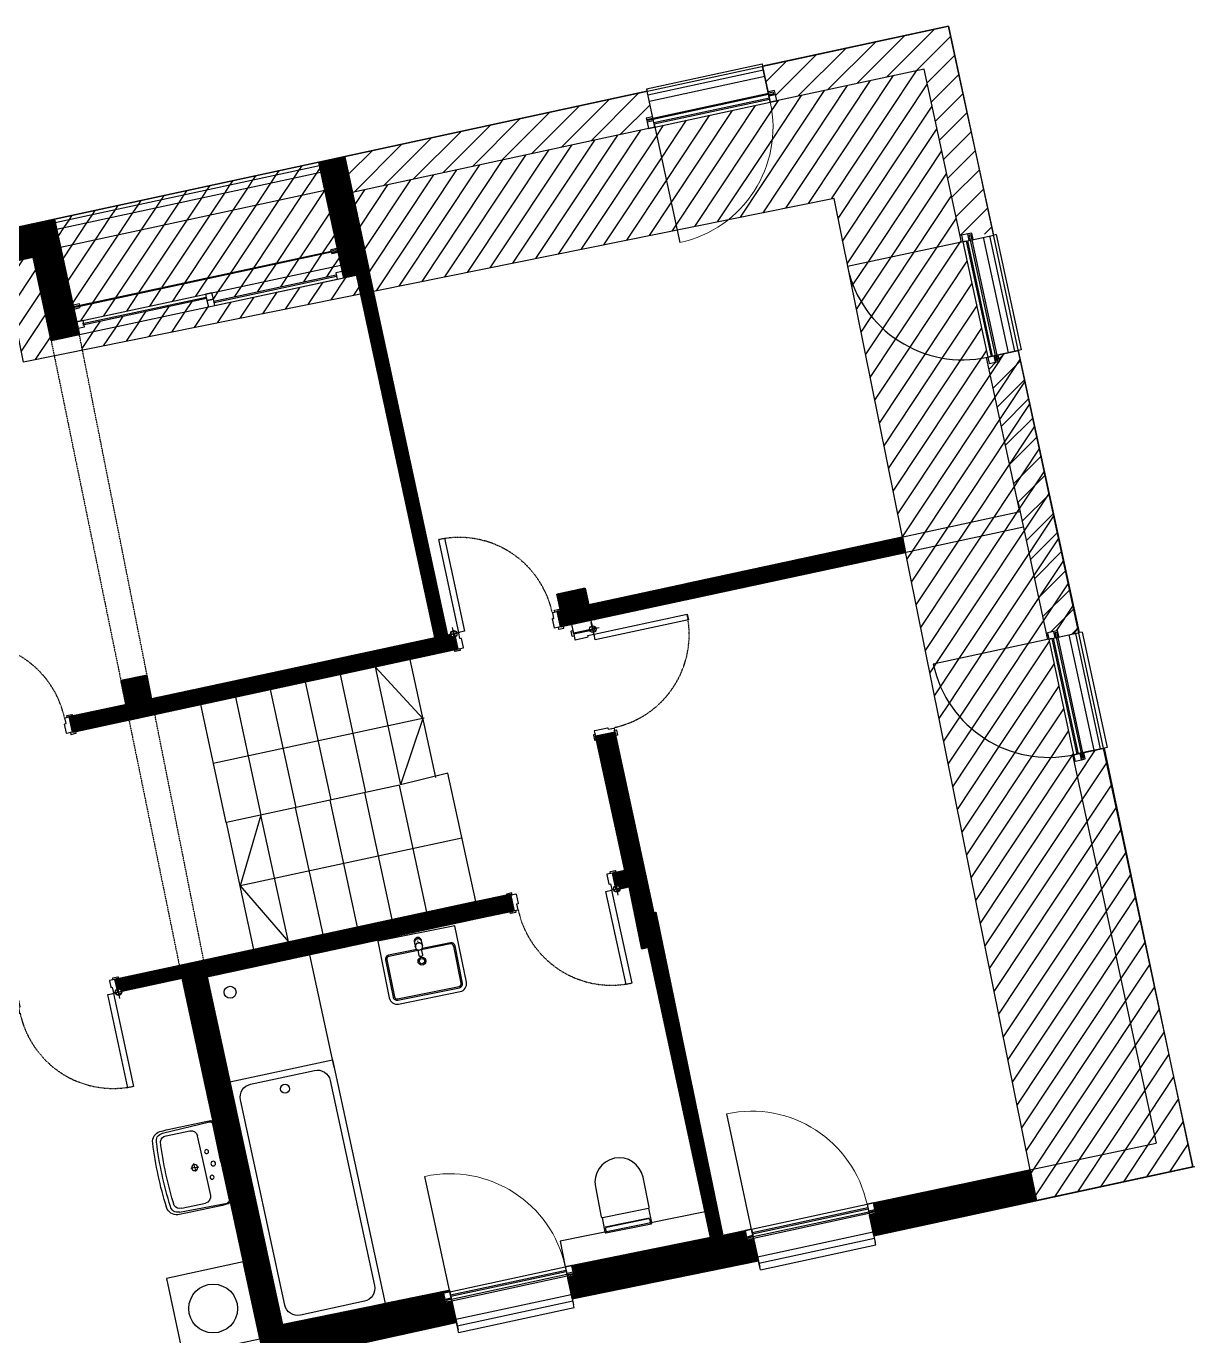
# Model space of a CAD drawing. Header units: inches. Extents: x 18308610 to 18310818, y 67593007 to 67594535.
# Drawn here: x 18309928 to 18310818, y 67593537 to 67594535 of the extents above; entities that cross this region are included whole.
import ezdxf

# ---------------------------------------------------------------- set-up
doc = ezdxf.new("R2010")
doc.units = ezdxf.units.IN
doc.header["$MEASUREMENT"] = 0
doc.set_wipeout_variables(frame=1)
doc.linetypes.add('HIDDEN2', pattern=[0.1875, 0.125, -0.0625])
doc.linetypes.add('NVB-DASHED#1', pattern=[1.5, 1, -0.5])
for name, color, linetype in [('_SanTap', 91, 'Continuous'), ('A-Concrete', 4, 'Continuous'), ('a-doors', 1, 'Continuous'), ('a-doors architrave', 1, 'Continuous'), ('a-doors swing', 252, 'NVB-DASHED#1'), ('A-Elec', 2, 'Continuous'), ('A-Flor-Strs', 8, 'Continuous'), ('A-Hatch Conc.', 141, 'Continuous'), ('A-Ovhd', 9, 'HIDDEN2'), ('A-pfix', 12, 'Continuous'), ('A-View 2', 2, 'Continuous'), ('A-Wall', 3, 'Continuous'), ('A-Wall Hatch', 252, 'Continuous')]:
    doc.layers.add(name, color=color, linetype=linetype)
doc.layers.add('a-doors origin', color=150, linetype='Continuous', plot=False)
doc.layers.add('blue', color=160, linetype='Continuous', lineweight=5)
doc.layers.add('new', color=3, linetype='Continuous', lineweight=30)
pattern_1 = [(45, (18309059.66579, 67591399.23627), (-0.0883883476, 0.0883883476), [])]
pattern_2 = [(56.419963, (18309002.72442, 67594278.16566), (-0.10413925, 0.069137664), [])]
pattern_3 = [(56.41996, (18309002.724, 67594278.166), (-10.413925, 6.91377), [])]

# ---------------------------------------------------------------- blocks, each defined once
blk = doc.blocks.new('Bath1')
blk.add_lwpolyline([(190, -80), (0, -80), (0, 0), (190, 0)], close=True)
blk.add_lwpolyline([(175, -75), (15, -75, -0.414214), (5, -65), (5, -15, -0.414214), (15, -5), (175, -5, -0.414214), (185, -15), (185, -65, -0.414214)], format="xyb", close=True)
blk.add_circle((176.07, -40), 3.44)
blk = doc.blocks.new('LAV-65')
at = {"color": 0}
for p, q in [((0.76, 32.47), (0.76, 62.12)), ((39.61, 63.21), (2.81, 64.12)), ((37.49, 60.71), (19, 60.71)), ((14, 32.47), (14, 55.71)), ((0.76, 32.5), (0.76, 2.86)), ((14, 32.5), (14, 9.27)), ((21.19, 32.49), (18.03, 32.49)), ((21.19, 32.49), (21.19, 35.64)), ((21.19, 32.49), (21.19, 29.34)), ((21.19, 32.49), (24.34, 32.49)), ((39.61, 1.77), (2.81, 0.86)), ((37.49, 4.27), (19, 4.27))]:
    blk.add_line(p, q, dxfattribs=at)
blk.add_lwpolyline([(0.19, 62.99), (0.19, 32.49), (0.19, 1.99, 0.270322), (1.79, 0.03, 0.012971), (41.31, 0.03, 0.351801), (48.6, 7.45, 0.023121), (49.69, 32.49, 0.023121), (48.6, 57.53, 0.351801), (41.31, 64.95, 0.012971), (1.79, 64.95, 0.270322)], format="xyb", close=True, dxfattribs=at)
for centre, radius in [((9.87, 42.48), 1.5), ((6.8, 32.47), 1.75), ((21.19, 32.49), 2.3), ((9.87, 22.5), 1.5)]:
    blk.add_circle(centre, radius, dxfattribs=at)
for centre, radius, start, end in [((2.76, 62.12), 2, 88.58362, 180), ((19, 55.71), 5, 90, 180), ((37.99, 55.82), 4.91, 20.30499, 95.87585), ((38.97, 54.82), 8.41, 51.9374, 85.59142), ((37.33, 56.7), 8.31, 5.73579, 34.86025), ((-227.43, 33.26), 271.12, 359.83594, 5.13403), ((-224.43, 33.26), 271.12, 359.83594, 5.13403), ((-227.43, 31.71), 271.12, 354.86597, 0.16406), ((-224.43, 31.71), 271.12, 354.86597, 0.16406), ((2.76, 2.86), 2, 180, 271.41638), ((19, 9.27), 5, 180, 270), ((37.99, 9.15), 4.91, 264.12415, 339.69501), ((38.97, 10.15), 8.41, 274.40858, 308.0626), ((37.33, 8.28), 8.31, 325.13975, 354.26421)]:
    blk.add_arc(centre, radius, start, end, dxfattribs=at)
blk = doc.blocks.new('*U104')
at = {"layer": 'a-doors'}
blk.add_lwpolyline([(84.5, 727.5), (84.5, 1.5), (40.5, 1.5), (40.5, 727.5)], close=True, dxfattribs=at)
for points in [[(49, -150, 0.414214), (51, -148), (51, -48, 0.414214), (49, -46), (39, -46), (39, -2, 0.414214), (37, 0), (7, 0), (7, -150), (49, -150)], [(761, -150, -0.414214), (759, -148), (759, -48, -0.414214), (761, -46), (771, -46), (771, -2, -0.414214), (773, 0), (803, 0), (803, -150), (761, -150)]]:
    blk.add_lwpolyline(points, format="xyb", dxfattribs=at)
blk.add_circle((40.5, 0), 1.5, dxfattribs=at)
at = {"layer": 'a-doors architrave'}
for points in [[(19.5, 14), (-18.5, 14, 0.414214), (-20.5, 12), (-20.5, 0), (-10.5, 0), (-10.5, 2), (-0.5, 2), (-0.5, 0), (21.5, 0), (21.5, 12, 0.414214)], [(790.5, 14), (828.5, 14, -0.414214), (830.5, 12), (830.5, 0), (820.5, 0), (820.5, 2), (810.5, 2), (810.5, 0), (788.5, 0), (788.5, 12, -0.414214)], [(19.5, -164), (-18.5, -164, -0.414214), (-20.5, -162), (-20.5, -150), (-10.5, -150), (-10.5, -152), (-0.5, -152), (-0.5, -150), (21.5, -150), (21.5, -162, -0.414214)], [(790.5, -164), (828.5, -164, 0.414214), (830.5, -162), (830.5, -150), (820.5, -150), (820.5, -152), (810.5, -152), (810.5, -150), (788.5, -150), (788.5, -162, 0.414214)]]:
    blk.add_lwpolyline(points, format="xyb", close=True, dxfattribs=at)
at = {"layer": 'a-doors origin'}
for p, q in [((48.5, 0), (-51.5, 0)), ((0, 50), (0, -50)), ((0, 0), (0, -150)), ((810, 0), (810, -150))]:
    blk.add_line(p, q, dxfattribs=at)
blk.add_circle((0, 0), 25, dxfattribs=at)
at = {"layer": 'a-doors swing'}
blk.add_arc((42, 0), 726, 359.99998, 90, dxfattribs=at)
blk = doc.blocks.new('*U105')
at = {"layer": 'a-doors'}
blk.add_lwpolyline([(84.5, 727.5), (84.5, 1.5), (40.5, 1.5), (40.5, 727.5)], close=True, dxfattribs=at)
for points in [[(49, -120, 0.414214), (51, -118), (51, -48, 0.414214), (49, -46), (39, -46), (39, -2, 0.414214), (37, 0), (7, 0), (7, -120), (49, -120)], [(761, -120, -0.414214), (759, -118), (759, -48, -0.414214), (761, -46), (771, -46), (771, -2, -0.414214), (773, 0), (803, 0), (803, -120), (761, -120)]]:
    blk.add_lwpolyline(points, format="xyb", dxfattribs=at)
blk.add_circle((40.5, 0), 1.5, dxfattribs=at)
at = {"layer": 'a-doors architrave'}
for points in [[(19.5, 14), (-18.5, 14, 0.414214), (-20.5, 12), (-20.5, 0), (-10.5, 0), (-10.5, 2), (-0.5, 2), (-0.5, 0), (21.5, 0), (21.5, 12, 0.414214)], [(790.5, 14), (828.5, 14, -0.414214), (830.5, 12), (830.5, 0), (820.5, 0), (820.5, 2), (810.5, 2), (810.5, 0), (788.5, 0), (788.5, 12, -0.414214)], [(19.5, -134), (-18.5, -134, -0.414214), (-20.5, -132), (-20.5, -120), (-10.5, -120), (-10.5, -122), (-0.5, -122), (-0.5, -120), (21.5, -120), (21.5, -132, -0.414214)], [(790.5, -134), (828.5, -134, 0.414214), (830.5, -132), (830.5, -120), (820.5, -120), (820.5, -122), (810.5, -122), (810.5, -120), (788.5, -120), (788.5, -132, 0.414214)]]:
    blk.add_lwpolyline(points, format="xyb", close=True, dxfattribs=at)
at = {"layer": 'a-doors origin'}
for p, q in [((48.5, 0), (-51.5, 0)), ((0, 50), (0, -50)), ((0, 0), (0, -120)), ((810, 0), (810, -120))]:
    blk.add_line(p, q, dxfattribs=at)
blk.add_circle((0, 0), 25, dxfattribs=at)
at = {"layer": 'a-doors swing'}
blk.add_arc((42, 0), 726, 359.99998, 90, dxfattribs=at)
blk = doc.blocks.new('*U106')
at = {"layer": 'a-doors'}
blk.add_lwpolyline([(84.5, 727.5), (84.5, 1.5), (40.5, 1.5), (40.5, 727.5)], close=True, dxfattribs=at)
for points in [[(49, -124, 0.414214), (51, -122), (51, -48, 0.414214), (49, -46), (39, -46), (39, -2, 0.414214), (37, 0), (7, 0), (7, -124), (49, -124)], [(761, -124, -0.414214), (759, -122), (759, -48, -0.414214), (761, -46), (771, -46), (771, -2, -0.414214), (773, 0), (803, 0), (803, -124), (761, -124)]]:
    blk.add_lwpolyline(points, format="xyb", dxfattribs=at)
blk.add_circle((40.5, 0), 1.5, dxfattribs=at)
at = {"layer": 'a-doors architrave'}
for points in [[(19.5, 14), (-18.5, 14, 0.414214), (-20.5, 12), (-20.5, 0), (-10.5, 0), (-10.5, 2), (-0.5, 2), (-0.5, 0), (21.5, 0), (21.5, 12, 0.414214)], [(790.5, 14), (828.5, 14, -0.414214), (830.5, 12), (830.5, 0), (820.5, 0), (820.5, 2), (810.5, 2), (810.5, 0), (788.5, 0), (788.5, 12, -0.414214)], [(19.5, -138), (-18.5, -138, -0.414214), (-20.5, -136), (-20.5, -124), (-10.5, -124), (-10.5, -126), (-0.5, -126), (-0.5, -124), (21.5, -124), (21.5, -136, -0.414214)], [(790.5, -138), (828.5, -138, 0.414214), (830.5, -136), (830.5, -124), (820.5, -124), (820.5, -126), (810.5, -126), (810.5, -124), (788.5, -124), (788.5, -136, 0.414214)]]:
    blk.add_lwpolyline(points, format="xyb", close=True, dxfattribs=at)
at = {"layer": 'a-doors origin'}
for p, q in [((48.5, 0), (-51.5, 0)), ((0, 50), (0, -50)), ((0, 0), (0, -124)), ((810, 0), (810, -124))]:
    blk.add_line(p, q, dxfattribs=at)
blk.add_circle((0, 0), 25, dxfattribs=at)
at = {"layer": 'a-doors swing'}
blk.add_arc((42, 0), 726, 359.99998, 90, dxfattribs=at)
blk = doc.blocks.new('*U107')
at = {"layer": 'a-doors'}
blk.add_lwpolyline([(84.5, 727.5), (84.5, 1.5), (40.5, 1.5), (40.5, 727.5)], close=True, dxfattribs=at)
for points in [[(49, -120, 0.414214), (51, -118), (51, -48, 0.414214), (49, -46), (39, -46), (39, -2, 0.414214), (37, 0), (7, 0), (7, -120), (49, -120)], [(761, -120, -0.414214), (759, -118), (759, -48, -0.414214), (761, -46), (771, -46), (771, -2, -0.414214), (773, 0), (803, 0), (803, -120), (761, -120)]]:
    blk.add_lwpolyline(points, format="xyb", dxfattribs=at)
blk.add_circle((40.5, 0), 1.5, dxfattribs=at)
at = {"layer": 'a-doors architrave'}
for points in [[(19.5, 14), (-18.5, 14, 0.414214), (-20.5, 12), (-20.5, 0), (-10.5, 0), (-10.5, 2), (-0.5, 2), (-0.5, 0), (21.5, 0), (21.5, 12, 0.414214)], [(790.5, 14), (828.5, 14, -0.414214), (830.5, 12), (830.5, 0), (820.5, 0), (820.5, 2), (810.5, 2), (810.5, 0), (788.5, 0), (788.5, 12, -0.414214)], [(19.5, -134), (-18.5, -134, -0.414214), (-20.5, -132), (-20.5, -120), (-10.5, -120), (-10.5, -122), (-0.5, -122), (-0.5, -120), (21.5, -120), (21.5, -132, -0.414214)], [(790.5, -134), (828.5, -134, 0.414214), (830.5, -132), (830.5, -120), (820.5, -120), (820.5, -122), (810.5, -122), (810.5, -120), (788.5, -120), (788.5, -132, 0.414214)]]:
    blk.add_lwpolyline(points, format="xyb", close=True, dxfattribs=at)
at = {"layer": 'a-doors origin'}
for p, q in [((48.5, 0), (-51.5, 0)), ((0, 50), (0, -50)), ((0, 0), (0, -120)), ((810, 0), (810, -120))]:
    blk.add_line(p, q, dxfattribs=at)
blk.add_circle((0, 0), 25, dxfattribs=at)
at = {"layer": 'a-doors swing'}
blk.add_arc((42, 0), 726, 359.99998, 90, dxfattribs=at)
blk = doc.blocks.new('*U108')
at = {"layer": 'a-doors'}
blk.add_lwpolyline([(84.5, 727.5), (84.5, 1.5), (40.5, 1.5), (40.5, 727.5)], close=True, dxfattribs=at)
for points in [[(49, -100, 0.414214), (51, -98), (51, -48, 0.414214), (49, -46), (39, -46), (39, -2, 0.414214), (37, 0), (7, 0), (7, -100), (49, -100)], [(761, -100, -0.414214), (759, -98), (759, -48, -0.414214), (761, -46), (771, -46), (771, -2, -0.414214), (773, 0), (803, 0), (803, -100), (761, -100)]]:
    blk.add_lwpolyline(points, format="xyb", dxfattribs=at)
blk.add_circle((40.5, 0), 1.5, dxfattribs=at)
at = {"layer": 'a-doors architrave'}
for points in [[(19.5, 14), (-18.5, 14, 0.414214), (-20.5, 12), (-20.5, 0), (-10.5, 0), (-10.5, 2), (-0.5, 2), (-0.5, 0), (21.5, 0), (21.5, 12, 0.414214)], [(790.5, 14), (828.5, 14, -0.414214), (830.5, 12), (830.5, 0), (820.5, 0), (820.5, 2), (810.5, 2), (810.5, 0), (788.5, 0), (788.5, 12, -0.414214)], [(19.5, -114), (-18.5, -114, -0.414214), (-20.5, -112), (-20.5, -100), (-10.5, -100), (-10.5, -102), (-0.5, -102), (-0.5, -100), (21.5, -100), (21.5, -112, -0.414214)], [(790.5, -114), (828.5, -114, 0.414214), (830.5, -112), (830.5, -100), (820.5, -100), (820.5, -102), (810.5, -102), (810.5, -100), (788.5, -100), (788.5, -112, 0.414214)]]:
    blk.add_lwpolyline(points, format="xyb", close=True, dxfattribs=at)
at = {"layer": 'a-doors origin'}
for p, q in [((48.5, 0), (-51.5, 0)), ((0, 50), (0, -50)), ((0, 0), (0, -100)), ((810, 0), (810, -100))]:
    blk.add_line(p, q, dxfattribs=at)
blk.add_circle((0, 0), 25, dxfattribs=at)
at = {"layer": 'a-doors swing'}
blk.add_arc((42, 0), 726, 359.99998, 90, dxfattribs=at)
blk = doc.blocks.new('window90')
at = {"layer": 'A-View 2'}
for points in [[(0, 2.5), (0, 95)], [(0, 5), (-90, 5)], [(0, 2.5), (-90, 2.5)], [(0, 1.5), (-90, 1.5)], [(-90, -1), (0, -1)], [(0, -2), (-90, -2)], [(-90, -11), (0, -11)], [(-90, -16), (0, -16)], [(-90, -21), (-90, -19)], [(0, -21), (0, -19)], [(0, -21), (-90, -21)]]:
    blk.add_lwpolyline(points, dxfattribs=at)
blk.add_arc((0, 5), 90, 90, 180, dxfattribs=at)
at = {"layer": 'A-Wall'}
for points in [[(-90, 0), (-90, 5), (-95, 5), (-95, 0)], [(5, 0), (5, 5), (0, 5), (0, 0)]]:
    blk.add_lwpolyline(points, close=True, dxfattribs=at)
for points in [[(-90, 5), (-90, -19)], [(0, 5), (0, -19)], [(0, 0), (0, -19)], [(-90, 0), (-95, 0), (-95, -3), (-90, -3)], [(-90, -1), (-94, -1), (-94, -2), (-90, -2)], [(-90, -19), (-90, 0)], [(0, -3), (5, -3), (5, 0)], [(0, -1), (4, -1), (4, -2), (0, -2)]]:
    blk.add_lwpolyline(points, dxfattribs=at)
blk = doc.blocks.new('*U33')
at = {"color": 0, "linetype": 'ByBlock'}
for p, q in [((-2, 0), (2, 0)), ((0, -2), (0, 2))]:
    blk.add_line(p, q, dxfattribs=at)
blk.add_wipeout([(-28.7, 3.7), (-28, 7.2), (-26.8, 10.7), (-25.1, 14), (-23, 17), (-20.5, 19.8), (-17.6, 22.2), (-14.5, 24.2), (-11.1, 25.9), (-7.5, 27), (-3.8, 27.8), (0, 28), (40.9, 28), (44.5, 27.8), (47.9, 27), (51.3, 25.9), (54.5, 24.2), (57.4, 22.2), (57.4, 22.2), (60.1, 19.8), (62.4, 17), (64.4, 14), (65.1, 12.5), (109.5, 12.5), (111.3, 12.4), (112.9, 12.1), (114.2, 11.5), (115.4, 10.8), (116.3, 9.9), (117.2, 8.8), (117.8, 7.6), (118.3, 6.2), (118.8, 4.8), (119, 3.2), (119.2, 1.6), (119.3, 0), (119.2, -1.6), (119, -3.2), (118.8, -4.8), (118.3, -6.3), (117.8, -7.6), (117.2, -8.8), (116.3, -9.9), (115.4, -10.8), (114.2, -11.5), (112.9, -12.1), (111.3, -12.4), (109.5, -12.5), (65.1, -12.5), (64.4, -14), (62.4, -17), (60.1, -19.8), (57.4, -22.2), (57.4, -22.2), (54.5, -24.2), (51.3, -25.9), (47.9, -27), (44.5, -27.8), (40.9, -28), (0, -28), (-3.8, -27.8), (-7.5, -27), (-11.1, -25.9), (-14.5, -24.2), (-17.6, -22.2), (-20.5, -19.8), (-23, -17), (-25.1, -14), (-26.8, -10.7), (-28, -7.2), (-28.7, -3.7), (-29, 0)], dxfattribs=at)
for p, q in [((2, 0), (-2, 0)), ((0, -2), (0, 2))]:
    blk.add_line(p, q, dxfattribs=at)
at = {"color": 0, "linetype": 'ByBlock', "flags": 128}
for points in [[(9.3, 28), (0, 28), (-3.8, 27.8), (-7.5, 27), (-11.1, 25.9), (-14.5, 24.2), (-17.6, 22.2), (-20.5, 19.8), (-23, 17), (-25.1, 14), (-26.8, 10.7), (-28, 7.2), (-28.7, 3.7), (-29, 0), (-28.7, -3.7), (-28, -7.2), (-26.8, -10.7), (-25.1, -14), (-23, -17), (-20.5, -19.8), (-17.6, -22.2), (-14.5, -24.2), (-11.1, -25.9), (-7.5, -27), (-3.8, -27.8), (0, -28), (9.3, -28)], [(39.2, 28), (9.8, 28), (5.8, 27.8), (2.3, 27), (-1, 25.9), (-4.2, 24.2), (-7.1, 22.2), (-9.8, 19.8), (-12.1, 17), (-14.1, 14), (-15.7, 10.7), (-16.8, 7.2), (-17.5, 3.7), (-17.7, 0), (-17.5, -3.7), (-16.8, -7.2), (-15.7, -10.7), (-14.1, -14), (-12.1, -17), (-9.8, -19.8), (-7.1, -22.2), (-4.2, -24.2), (-1, -25.9), (2.3, -27), (5.8, -27.8), (9.8, -28), (39.2, -28)], [(39.2, -28), (35.6, -27.8), (32.2, -27), (28.8, -25.9), (25.6, -24.2), (22.7, -22.2), (20, -19.8), (17.7, -17), (15.7, -14), (14.2, -10.7), (13, -7.2), (12.3, -3.7), (12.1, 0), (12.3, 3.7), (13, 7.2), (14.2, 10.7), (15.7, 14), (17.7, 17), (20, 19.8), (22.7, 22.2), (25.6, 24.2), (28.8, 25.9), (32.2, 27), (35.6, 27.8), (39.2, 28)]]:
    blk.add_lwpolyline(points, dxfattribs=at)
blk.add_lwpolyline([(67.7, 3.7), (67.1, 7.2), (65.9, 10.7), (64.4, 14), (62.4, 17), (60.1, 19.8), (57.4, 22.2), (57.4, 22.2), (54.5, 24.2), (51.3, 25.9), (47.9, 27), (44.5, 27.8), (40.9, 28), (37.4, 27.8), (33.9, 27), (30.6, 25.9), (27.4, 24.2), (24.5, 22.2), (24.5, 22.2), (21.8, 19.8), (19.5, 17), (17.5, 14), (15.9, 10.7), (14.8, 7.2), (14.1, 3.7), (13.9, 0), (14.1, -3.7), (14.8, -7.2), (15.9, -10.7), (17.5, -14), (19.5, -17), (21.8, -19.8), (24.5, -22.2), (24.5, -22.2), (27.4, -24.2), (30.6, -25.9), (33.9, -27), (37.4, -27.8), (40.9, -28), (44.5, -27.8), (47.9, -27), (51.3, -25.9), (54.5, -24.2), (57.4, -22.2), (57.4, -22.2), (60.1, -19.8), (62.4, -17), (64.4, -14), (65.9, -10.7), (67.1, -7.2), (67.7, -3.7), (68, 0)], close=True, dxfattribs=at)
at = {"color": 0, "linetype": 'ByBlock'}
blk.add_lwpolyline([(65.1, 12.5), (109.5, 12.5), (111.3, 12.4), (112.9, 12.1), (114.2, 11.5), (115.4, 10.8), (116.3, 9.9), (117.2, 8.8), (117.8, 7.6), (118.3, 6.2), (118.8, 4.8), (119, 3.2), (119.2, 1.6), (119.3, 0), (119.2, -1.6), (119, -3.2), (118.8, -4.8), (118.3, -6.3), (117.8, -7.6), (117.2, -8.8), (116.3, -9.9), (115.4, -10.8), (114.2, -11.5), (112.9, -12.1), (111.3, -12.4), (109.5, -12.5), (65.1, -12.5)], dxfattribs=at)
blk = doc.blocks.new('la6050ac')
at = {"color": 0, "linetype": 'ByBlock'}
blk.add_wipeout([(5, -300), (445, -300), (456.7, -298.8), (468, -295.4), (478.3, -289.9), (487.4, -282.4), (494.9, -273.3), (500.4, -263), (503.8, -251.7), (505, -240), (505, 240), (503.8, 251.7), (500.4, 263), (494.9, 273.3), (487.4, 282.4), (478.3, 289.9), (468, 295.4), (456.7, 298.8), (445, 300), (5, 300)], dxfattribs=at)
blk.add_lwpolyline([(5, -300), (445, -300, 0.414214), (505, -240), (505, 240, 0.414214), (445, 300), (5, 300)], format="xyb", close=True, dxfattribs=at)
at = {"color": 0, "linetype": 'ByBlock', "flags": 128}
for points in [[(125, 240), (125, -240, 0.414214), (155, -270), (445, -270, 0.414214), (475, -240), (475, 240, 0.414214), (445, 270), (155, 270, 0.414214)], [(135, 240), (135, -240, 0.414214), (155, -260), (445, -260, 0.414214), (465, -240), (465, 240, 0.414214), (445, 260), (155, 260, 0.414214)]]:
    blk.add_lwpolyline(points, format="xyb", close=True, dxfattribs=at)
at = {"color": 0, "linetype": 'ByBlock'}
for radius in [30, 20]:
    blk.add_circle((220, 0), radius, dxfattribs=at)
at = {"layer": '_SanTap'}
blk.add_blockref('*U33', (65, 0), dxfattribs=at)
blk = doc.blocks.new('WCC-DVC')
at = {"color": 0, "linetype": 'ByBlock'}
blk.add_wipeout([(127.1, 186.7), (124.4, 186.2), (122.1, 184.7), (120.3, 181.7), (7, 182.6), (2.1, 180.5), (0, 175.6), (0, -175.6), (2.1, -180.5), (7, -182.6), (120.3, -181.7), (122.1, -184.7), (124.4, -186.2), (127.1, -186.7), (360, -185), (378.2, -184.1), (396.1, -181.4), (413.7, -177), (430.8, -170.9), (447.2, -163.1), (462.8, -153.8), (477.4, -143), (490.8, -130.8), (503, -117.4), (513.8, -102.8), (523.2, -87.2), (530.9, -70.8), (537, -53.7), (541.4, -36.1), (544.1, -18.1), (545, 0), (544.1, 18.1), (541.4, 36.1), (537, 53.7), (530.9, 70.8), (523.2, 87.2), (513.8, 102.8), (503, 117.4), (490.8, 130.8), (477.4, 143), (462.8, 153.8), (447.2, 163.1), (430.8, 170.9), (413.7, 177), (396.1, 181.4), (378.2, 184.1), (360, 185)], dxfattribs=at)
blk.add_line((45, -172.6), (45, 172.6), dxfattribs=at)
blk.add_lwpolyline([(120.3, 181.7), (7, 182.6, 0.41586), (0, 175.6), (0, -175.6, 0.41586), (7, -182.6), (120.3, -181.7)], format="xyb", dxfattribs=at)
at = {"color": 0, "linetype": 'ByBlock', "flags": 128}
blk.add_lwpolyline([(0, -172.6), (30, -172.6, 0.414214), (40, -162.6), (40, 162.6, 0.414214), (30, 172.6), (0, 172.6)], format="xyb", dxfattribs=at)
blk.add_lwpolyline([(127.1, -186.7), (360, -185, 0.999901), (360, 185), (127.1, 186.7, 0.416345), (120, 179.7), (120, -179.7, 0.416345)], format="xyb", close=True, dxfattribs=at)

msp = doc.modelspace()

# ---------------------------------------------------------------- hatches: boundary and pattern name
at = {"layer": 'A-Hatch Conc.'}
h = msp.add_hatch(dxfattribs=at)
h.set_pattern_fill('ANSI31', color=4, scale=100)
h.set_pattern_definition([(45, (18309059.666, 67591399.236), (-8.838835, 8.838835), [])])
h.paths.add_polyline_path([(18310683.96, 67594287.9), (18310668.32, 67594284.52), (18310669.38, 67594279.63), (18310666.45, 67594279), (18310661.56, 67594277.94), (18310660.5, 67594282.83, -0.002778), (18310659.52, 67594282.63), (18310684.66, 67594166.18), (18310684.9, 67594165.06), (18310687.44, 67594153.33), (18310705.95, 67594067.57), (18310706.92, 67594067.78), (18310705.87, 67594072.67), (18310710.76, 67594073.73), (18310713.69, 67594074.36), (18310714.74, 67594069.47), (18310730.38, 67594072.85)])
h.paths.add_polyline_path([(18310630.61, 67594535.08), (18310585.17, 67594525.27), (18310589.69, 67594503.59), (18310610.84, 67594508.15), (18310639.48, 67594375.48), (18310645.35, 67594376.75), (18310648.28, 67594377.38), (18310664.97, 67594375.87)])
h.paths.add_polyline_path([(18310585.17, 67594525.27), (18310488.87, 67594504.49), (18310493.09, 67594484.94), (18310497.98, 67594485.99), (18310498.61, 67594483.06), (18310499.67, 67594478.17), (18310612.08, 67594502.44), (18310610.84, 67594508.15), (18310589.69, 67594503.59)])
h.paths.add_polyline_path([(18310401.92, 67594457.07), (18310400.86, 67594461.96), (18310400.23, 67594464.89), (18310405.12, 67594465.95), (18310400.9, 67594485.5), (18310150.66, 67594431.48), (18310170.63, 67594435.51), (18310176.37, 67594408.38)])
h = msp.add_hatch(dxfattribs=at)
h.set_pattern_fill('ANSI31', color=256, scale=100)
h.set_pattern_definition(pattern_3)
h.paths.add_polyline_path([(18310612.08, 67594502.44), (18310494.78, 67594477.12, -0.285826), (18310462.68, 67594387.57), (18310543.31, 67594403.86), (18310553.81, 67594351.87), (18310640.54, 67594370.59)])
h = msp.add_hatch(dxfattribs=at)
h.set_pattern_fill('ANSI31', color=256, scale=100)
h.set_pattern_definition(pattern_3)
h.paths.add_polyline_path([(18310494.78, 67594477.12), (18310406.81, 67594458.13), (18310423.73, 67594379.7), (18310462.68, 67594387.57, 0.285826)])
h = msp.add_hatch(dxfattribs=at)
h.set_pattern_fill('ANSI31', color=256, scale=100)
h.set_pattern_definition(pattern_3)
h.paths.add_polyline_path([(18310406.81, 67594458.13), (18310401.92, 67594457.07), (18310176.37, 67594408.38), (18310189.25, 67594347.5), (18310192.39, 67594332.97), (18310423.73, 67594379.7)])
h = msp.add_hatch(dxfattribs=at)
h.set_pattern_fill('ANSI31', color=256, scale=100)
h.set_pattern_definition(pattern_3)
h.paths.add_polyline_path([(18310151.29, 67594428.55), (18310150.66, 67594431.48), (18309949.3, 67594388.01), (18309949.93, 67594385.08)])
h = msp.add_hatch(dxfattribs=at)
h.set_pattern_fill('ANSI31', color=256, scale=100)
h.set_pattern_definition(pattern_3)
h.paths.add_polyline_path([(18310151.29, 67594428.55), (18309949.93, 67594385.08), (18309950.99, 67594380.19), (18310152.35, 67594423.66)])
h = msp.add_hatch(dxfattribs=at)
h.set_pattern_fill('ANSI31', color=256)
h.set_pattern_definition(pattern_2)
h.paths.add_polyline_path([(18310150.66, 67594431.48), (18310170.63, 67594435.51), (18310189.25, 67594347.5), (18310169.7, 67594343.28)])
h = msp.add_hatch(dxfattribs=at)
h.set_pattern_fill('ANSI31', color=256, scale=100)
h.set_pattern_definition(pattern_3)
h.paths.add_polyline_path([(18310152.35, 67594423.66), (18309950.99, 67594380.19), (18309953.97, 67594366.36), (18310155.33, 67594409.83)])
h = msp.add_hatch(dxfattribs=at)
h.set_pattern_fill('ANSI31', color=256, scale=100)
h.set_pattern_definition(pattern_3)
h.paths.add_polyline_path([(18310155.33, 67594409.83), (18309953.97, 67594366.36), (18309963.45, 67594322.45), (18309968.34, 67594323.5), (18309968.55, 67594322.53), (18310160.17, 67594363.73), (18310159.96, 67594364.7), (18310164.85, 67594365.76)])
h = msp.add_hatch(dxfattribs=at)
h.set_pattern_fill('ANSI31', color=256)
h.set_pattern_definition(pattern_2)
h.paths.add_polyline_path([(18309949.3, 67594388.01), (18309927.79, 67594383.37), (18309946.8, 67594295.32), (18309968.3, 67594299.97)])
h.paths.add_polyline_path([(18309927.79, 67594383.37), (18309516.27, 67594294.54), (18309400.28, 67594269.5), (18309405.23, 67594245), (18309521.55, 67594270.1), (18309788.87, 67594327.81), (18309862.33, 67593987.5), (18309813.96, 67593977.06), (18309831.51, 67593895.75), (18309841.29, 67593897.86), (18309826.27, 67593967.44), (18309884.41, 67593979.99), (18309881.88, 67593991.72), (18309872.11, 67593989.61), (18309798.65, 67594329.92), (18309933.07, 67594358.93)])
h = msp.add_hatch(dxfattribs=at)
h.set_pattern_fill('ANSI31', color=256, scale=100)
h.set_pattern_definition(pattern_3)
h.paths.add_polyline_path([(18310641.51, 67594370.81), (18310553.81, 67594351.87), (18310554.98, 67594346.05, 0.394999), (18310660.5, 67594282.83)])
h = msp.add_hatch(dxfattribs=at)
h.set_pattern_fill('ANSI31', color=256, scale=100)
h.set_pattern_definition(pattern_3)
h.paths.add_polyline_path([(18309933.07, 67594358.93), (18309798.65, 67594329.92), (18309799.73, 67594324.9), (18309911.92, 67594347.73), (18309925.78, 67594279.12), (18309949.16, 67594283.84), (18309946.8, 67594295.32)])
h = msp.add_hatch(dxfattribs=at)
h.set_pattern_fill('ANSI31', color=256, scale=100)
h.set_pattern_definition(pattern_3)
h.paths.add_polyline_path([(18310165.48, 67594362.83), (18310160.59, 67594361.77), (18310160.38, 67594362.75), (18309968.76, 67594321.55), (18309968.97, 67594320.57), (18309964.08, 67594319.52), (18309966.19, 67594309.74), (18309971.08, 67594310.8), (18310167.59, 67594353.05)])
h = msp.add_hatch(dxfattribs=at)
h.set_pattern_fill('ANSI31', color=256, scale=100)
h.set_pattern_definition(pattern_3)
h.paths.add_polyline_path([(18310163.76, 67594347.11), (18310168.65, 67594348.16), (18310167.59, 67594353.05), (18310069.34, 67594331.92), (18310070.39, 67594327.04), (18310070.71, 67594325.57), (18310164.07, 67594345.64)])
h = msp.add_hatch(dxfattribs=at)
h.set_pattern_fill('ANSI31', color=256)
h.set_pattern_definition(pattern_2)
h.paths.add_polyline_path([(18310189.25, 67594347.5), (18310179.48, 67594345.39), (18310239.17, 67594068.84), (18310248.94, 67594070.95), (18310218.32, 67594212.83), (18310218.32, 67594212.83)])
h = msp.add_hatch(dxfattribs=at)
h.set_pattern_fill('ANSI31', color=256, scale=100)
h.set_pattern_definition(pattern_3)
h.paths.add_polyline_path([(18310179.48, 67594345.39), (18310169.7, 67594343.28), (18310164.81, 67594342.22), (18309968.3, 67594299.97), (18309970.65, 67594288.18), (18310182.58, 67594330.99)])
h = msp.add_hatch(dxfattribs=at)
h.set_pattern_fill('ANSI31', color=256, scale=100)
h.set_pattern_definition(pattern_3)
h.paths.add_polyline_path([(18310659.52, 67594282.63, -0.391791), (18310554.98, 67594346.05), (18310595.45, 67594145.75), (18310685.09, 67594165.1), (18310705.95, 67594067.57), (18310706.92, 67594067.78), (18310705.87, 67594072.67), (18310710.76, 67594073.73), (18310713.69, 67594074.36), (18310714.74, 67594069.47), (18310729.65, 67594072.69), (18310683.57, 67594287.81), (18310668.32, 67594284.52), (18310669.38, 67594279.63), (18310666.45, 67594279), (18310660.58, 67594277.73)])
h = msp.add_hatch(dxfattribs=at)
h.set_pattern_fill('ANSI31', color=256, scale=100)
h.set_pattern_definition(pattern_3)
h.paths.add_polyline_path([(18310065.5, 67594325.98), (18310065.15, 67594327.64), (18309971.78, 67594307.57), (18309972.14, 67594305.91), (18309967.25, 67594304.85), (18309968.3, 67594299.97), (18310066.56, 67594321.09)])
h = msp.add_hatch(dxfattribs=at)
h.set_pattern_fill('ANSI31', color=256, scale=100)
h.set_pattern_definition(pattern_3)
h.paths.add_polyline_path([(18310687.65, 67594153.16), (18310597.85, 67594133.83), (18310692.88, 67593663.4), (18310788.82, 67593683.66), (18310724.93, 67593979.61, -0.410963), (18310618.95, 67594048.8), (18310705.95, 67594067.57)])
h = msp.add_hatch(dxfattribs=at)
h.set_pattern_fill('ANSI31', color=256)
h.set_pattern_definition(pattern_1)
h.paths.add_polyline_path([(18310429.78, 67594109.99), (18310359.4, 67594094.79), (18310361.93, 67594083.06), (18310367.8, 67594084.33), (18310432.32, 67594098.22)])
h = msp.add_hatch(dxfattribs=at)
h.set_pattern_fill('ANSI31', color=256)
h.set_pattern_definition(pattern_2)
h.paths.add_polyline_path([(18310253.94, 67594069.48, -0.400359), (18310251.08, 67594071.41), (18310248.94, 67594070.95), (18310248.49, 67594070.85), (18310239.17, 67594068.84), (18310180.52, 67594056.18), (18310023.44, 67594022.47), (18310025.82, 67594010.51), (18310256.06, 67594060.21)])
h = msp.add_hatch(dxfattribs=at)
h.set_pattern_fill('ANSI31', color=256, scale=100)
h.set_pattern_definition(pattern_3)
h.paths.add_polyline_path([(18310706.92, 67594067.78), (18310618.95, 67594048.8, 0.414214), (18310725.91, 67593979.81)], flags=17)
h = msp.add_hatch(dxfattribs=at)
h.set_pattern_fill('ANSI31', color=256)
h.set_pattern_definition(pattern_2)
h.paths.add_polyline_path([(18310019.89, 67594040.33), (18309999.93, 67594036.3), (18310006.09, 67594006.25), (18310025.64, 67594010.47), (18310025.82, 67594010.51)])
h = msp.add_hatch(dxfattribs=at)
h.set_pattern_fill('ANSI31', color=256)
h.set_pattern_definition(pattern_2)
h.paths.add_polyline_path([(18310003.68, 67594018.01), (18309961.06, 67594008.81), (18309963.6, 67593997.08), (18310006.09, 67594006.25)])
h = msp.add_hatch(dxfattribs=at)
h.set_pattern_fill('ANSI31', color=4, scale=100)
h.set_pattern_definition(pattern_3)
h.paths.add_polyline_path([(18310749.37, 67593984.88), (18310733.73, 67593981.5), (18310734.79, 67593976.61), (18310731.86, 67593975.98), (18310726.97, 67593974.92), (18310725.91, 67593979.81, -0.002778), (18310724.93, 67593979.61), (18310788.82, 67593683.66), (18310692.88, 67593663.4), (18310697.62, 67593639.92), (18310816.83, 67593665.65)])
h = msp.add_hatch(dxfattribs=at)
h.set_pattern_fill('ANSI31', color=256)
h.set_pattern_definition(pattern_2)
h.paths.add_polyline_path([(18310044.47, 67593819.14), (18309996.07, 67593808.69), (18309997.65, 67593801.36, -0.414214), (18310000.62, 67593799.44), (18310003.21, 67593800), (18310046.45, 67593809.34)])
at = {"layer": 'A-Wall Hatch'}
h = msp.add_hatch(dxfattribs=at)
h.set_pattern_fill('ANSI31', color=4, scale=100)
h.set_pattern_definition(pattern_3)
h.paths.add_polyline_path([(18310685.09, 67594165.1), (18310595.45, 67594145.75), (18310597.85, 67594133.83), (18310687.65, 67594153.16)])
h = msp.add_hatch(dxfattribs=at)
h.set_pattern_fill('ANSI31', color=256)
h.set_pattern_definition(pattern_2)
h.paths.add_polyline_path([(18310429.78, 67594109.99), (18310432.32, 67594098.21), (18310597.85, 67594133.83), (18310595.45, 67594145.75)])
h = msp.add_hatch(dxfattribs=at)
h.set_pattern_fill('ANSI31', color=256)
h.set_pattern_definition(pattern_1)
h.paths.add_polyline_path([(18310353.72, 67594106.87), (18310332.22, 67594102.23), (18310334.96, 67594089.52), (18310332.7, 67594089.03), (18310335.24, 67594077.3), (18310361.93, 67594083.06), (18310359.4, 67594094.79), (18310356.47, 67594094.16)])
h = msp.add_hatch(dxfattribs=at)
h.set_pattern_fill('ANSI31', color=256)
h.set_pattern_definition(pattern_2)
h.paths.add_polyline_path([(18310383.83, 67593891.55), (18310375.22, 67593889.73), (18310377.3, 67593880.05, -0.476076), (18310380.28, 67593877.57), (18310387.16, 67593879.17), (18310396.74, 67593831.75), (18310401.63, 67593832.81), (18310402.47, 67593828.9), (18310413.77, 67593831.34), (18310407.89, 67593859.73), (18310406.13, 67593859.35), (18310376.56, 67593996.35), (18310361.9, 67593993.19)])
h = msp.add_hatch(dxfattribs=at)
h.set_pattern_fill('ANSI31', color=256)
h.set_pattern_definition(pattern_2)
h.paths.add_polyline_path([(18310295.99, 67593872.63), (18310295.94, 67593872.62), (18310294.92, 67593872.61), (18310294.96, 67593872.41), (18310293.99, 67593872.2), (18310293.86, 67593872.81), (18310270.27, 67593867.88), (18310063.05, 67593823.15), (18310065.79, 67593810.44), (18310273.02, 67593855.17), (18310298.61, 67593860.52)])
h = msp.add_hatch(dxfattribs=at)
h.set_pattern_fill('ANSI31', color=256)
h.set_pattern_definition(pattern_2)
h.paths.add_polyline_path([(18310413.77, 67593831.34), (18310402.47, 67593828.9), (18310449.31, 67593611.9), (18310343.47, 67593590.44), (18310344.51, 67593585.62), (18310345.14, 67593582.68), (18310340.26, 67593581.63), (18310343.84, 67593565.01), (18310485.69, 67593594.1), (18310482.2, 67593610.31), (18310477.31, 67593609.25), (18310476.68, 67593612.18), (18310475.62, 67593617.07), (18310458.88, 67593613.46)])
h.paths.add_polyline_path([(18310246.76, 67593564.52), (18310245.71, 67593569.4), (18310250.59, 67593570.46), (18310250.34, 67593571.63), (18310201.25, 67593561.6), (18310201.27, 67593561.52), (18310123.58, 67593544.75), (18310128.57, 67593519.19), (18310255.48, 67593547.01), (18310252.22, 67593562.62), (18310247.39, 67593561.58)])
h = msp.add_hatch(dxfattribs=at)
h.set_pattern_fill('ANSI31', color=256)
h.set_pattern_definition(pattern_2)
h.paths.add_polyline_path([(18310063.05, 67593823.15), (18310044.47, 67593819.14), (18310046.45, 67593809.34), (18310046.58, 67593809.36), (18310050.8, 67593789.81), (18310069.43, 67593793.57)])
h = msp.add_hatch(dxfattribs=at)
h.set_pattern_fill('ANSI31', color=256)
h.set_pattern_definition(pattern_2)
h.paths.add_polyline_path([(18310082.98, 67593730.36), (18310069.41, 67593793.57), (18310050.8, 67593789.81), (18310104.33, 67593541.83), (18310122.87, 67593545.59)])
h = msp.add_hatch(dxfattribs=at)
h.set_pattern_fill('ANSI31', color=256)
h.set_pattern_definition(pattern_2)
h.paths.add_polyline_path([(18310692.88, 67593663.4), (18310573.37, 67593638.15), (18310574.42, 67593633.28), (18310575.06, 67593630.35), (18310570.17, 67593629.3), (18310573.65, 67593613.16), (18310697.62, 67593639.92)])
h = msp.add_hatch(dxfattribs=at)
h.set_pattern_fill('ANSI31', color=256)
h.set_pattern_definition(pattern_2)
h.paths.add_polyline_path([(18310123.58, 67593544.75), (18310123.07, 67593544.64), (18310122.87, 67593545.59), (18310104.33, 67593541.83), (18310110.09, 67593515.14), (18310128.57, 67593519.19)])

# ---------------------------------------------------------------- linework, layer by layer
for p, q in [((18310498.61, 67594483.06, 75025), (18310493.72, 67594482, 75025)), ((18310165.48, 67594362.83, 75025), (18310160.59, 67594361.77, 75025))]:
    msp.add_line(p, q)
at = {"layer": 'A-Concrete'}
for p, q in [((18309949.3, 67594388.01, 75025), (18309516.27, 67594294.54, 75025)), ((18310248.94, 67594070.95, 75025), (18310189.25, 67594347.5, 75025)), ((18310179.48, 67594345.39, 75025), (18310239.17, 67594068.84, 75025))]:
    msp.add_line(p, q, dxfattribs=at)
at = {"layer": 'A-Concrete', "elevation": 75025}
for points in [[(18310150.66, 67594431.48), (18310170.63, 67594435.51), (18310189.25, 67594347.5), (18310169.7, 67594343.28)], [(18309949.3, 67594388.01), (18309968.3, 67594299.97), (18309946.8, 67594295.32), (18309927.79, 67594383.37)]]:
    msp.add_lwpolyline(points, close=True, dxfattribs=at)
for points in [[(18309798.65, 67594329.92), (18309933.07, 67594358.93)], [(18309999.93, 67594036.3), (18310006.09, 67594006.25), (18310025.82, 67594010.51), (18310019.89, 67594040.33), (18309999.93, 67594036.3)], [(18310004.29, 67594018.14), (18309961.06, 67594008.81)], [(18309963.6, 67593997.08), (18310025.64, 67594010.47)], [(18310044.47, 67593819.14), (18309996.07, 67593808.69)], [(18310044.47, 67593819.14), (18309996.07, 67593808.69)], [(18310046.58, 67593809.36), (18309998.18, 67593798.92)]]:
    msp.add_lwpolyline(points, dxfattribs=at)
at = {"layer": 'A-Elec', "elevation": 75025}
msp.add_lwpolyline([(18310034.56, 67593580.68), (18310047.22, 67593522.03), (18310105.87, 67593534.69), (18310093.21, 67593593.34)], close=True, dxfattribs=at)
at = {"layer": 'A-Elec'}
msp.add_circle((18310070.22, 67593557.69, 75025), 18.58, dxfattribs=at)
at = {"layer": 'A-Flor-Strs'}
for p, q in [((18310220.2, 67594052.47, 75025), (18310239.61, 67593962.54, 75025)), ((18310166.98, 67594040.98, 75025), (18310186.39, 67593951.05, 75025)), ((18310193.59, 67594046.73, 75025), (18310213, 67593956.8, 75025)), ((18310193.59, 67594046.73, 75025), (18310229.9, 67594007.51, 75025)), ((18310113.76, 67594029.49, 75025), (18310133.17, 67593939.57, 75025)), ((18310140.37, 67594035.24, 75025), (18310159.78, 67593945.31, 75025)), ((18310087.15, 67594023.75, 75025), (18310106.56, 67593933.82, 75025)), ((18310060.54, 67594018.01, 75025), (18310079.95, 67593928.08, 75025)), ((18310231.02, 67594007.75, 75025), (18310070.25, 67593973.04, 75025)), ((18310229.9, 67594007.51, 75025), (18310213, 67593956.8, 75025)), ((18310249.17, 67593965.63, 75025), (18310213, 67593956.8, 75025)), ((18310270.27, 67593867.88, 75025), (18310249.17, 67593965.63, 75025)), ((18310212.24, 67593956.63, 75025), (18310080.28, 67593928.15, 75025)), ((18310206.74, 67593854.17, 75025), (18310185.85, 67593950.94, 75025)), ((18310233.13, 67593859.86, 75025), (18310212.24, 67593956.63, 75025)), ((18310153.95, 67593842.77, 75025), (18310133.06, 67593939.54, 75025)), ((18310180.34, 67593848.47, 75025), (18310159.45, 67593945.24, 75025)), ((18310106.67, 67593933.85, 75025), (18310090.72, 67593879.76, 75025)), ((18310127.56, 67593837.07, 75025), (18310106.67, 67593933.85, 75025)), ((18310101.17, 67593831.38, 75025), (18310080.28, 67593928.15, 75025)), ((18310259.83, 67593916.27, 75025), (18310090.72, 67593879.76, 75025)), ((18310090.72, 67593879.76, 75025), (18310127.56, 67593837.07, 75025))]:
    msp.add_line(p, q, dxfattribs=at)
at = {"layer": 'A-Flor-Strs', "elevation": 75025}
msp.add_lwpolyline([(18310053.24, 67593821.18), (18310237.98, 67593861.06)], dxfattribs=at)
at = {"layer": 'A-Ovhd', "elevation": 75025}
for points in [[(18310063.01, 67593823.29), (18309968.3, 67594299.97)], [(18309946.8, 67594295.32), (18310044.39, 67593819.53)]]:
    msp.add_lwpolyline(points, dxfattribs=at)
at = {"layer": 'A-pfix', "elevation": 75025}
msp.add_lwpolyline([(18310162.39, 67593741.64), (18310143.9, 67593827.3)], dxfattribs=at)
at = {"layer": 'A-pfix'}
msp.add_circle((18310083.17, 67593798.73), 4.55, dxfattribs=at)
at = {"layer": 'A-View 2', "elevation": 75025}
for points in [[(18310400.48, 67594487.45), (18310488.45, 67594506.44)], [(18310489.5, 67594501.55), (18310401.53, 67594482.56)], [(18310488.45, 67594506.44), (18310488.87, 67594504.49)], [(18310400.48, 67594487.45), (18310400.9, 67594485.5)], [(18310490.56, 67594496.67), (18310402.59, 67594477.68)], [(18310405.33, 67594464.97), (18310493.3, 67594483.96)], [(18310493.51, 67594482.98), (18310405.54, 67594463.99)], [(18310406.07, 67594461.55), (18310494.04, 67594480.54)], [(18310406.28, 67594460.57), (18310494.25, 67594479.56)], [(18310406.81, 67594458.13), (18310494.78, 67594477.12)], [(18310406.28, 67594460.57), (18310425.79, 67594370.15)], [(18310150.66, 67594431.48), (18309949.3, 67594388.01)], [(18310151.29, 67594428.55), (18309949.93, 67594385.08)], [(18310152.35, 67594423.66), (18309950.99, 67594380.19)], [(18309968.55, 67594322.53), (18310160.17, 67594363.73)], [(18310160.38, 67594362.75), (18309968.76, 67594321.55)], [(18309966.19, 67594309.74), (18310167.59, 67594353.05)], [(18309968.3, 67594299.97), (18310169.7, 67594343.28)], [(18310070.71, 67594325.57), (18310164.07, 67594345.64)], [(18310070.92, 67594324.59), (18310164.29, 67594344.66)], [(18310071.45, 67594322.15), (18310164.81, 67594342.22)], [(18309970.68, 67594308.35), (18310065.02, 67594328.64)], [(18309970.89, 67594307.38), (18310065.23, 67594327.66)], [(18310481.04, 67593615.68), (18310461.52, 67593706.1)], [(18310251.12, 67593568.01), (18310231.6, 67593658.43)], [(18310480.51, 67593618.13), (18310568.48, 67593637.12)], [(18310481.04, 67593615.68), (18310569.01, 67593634.67)], [(18310481.25, 67593614.7), (18310569.22, 67593633.69)], [(18310569.75, 67593631.25), (18310481.77, 67593612.26)], [(18310481.99, 67593611.28), (18310569.96, 67593630.27)], [(18310334.59, 67593609.01), (18310338.57, 67593589.41)], [(18310573.06, 67593615.91), (18310485.09, 67593596.92)], [(18310574.11, 67593611.02), (18310486.14, 67593592.03)], [(18310487.2, 67593587.15), (18310575.17, 67593606.14)], [(18310575.17, 67593606.14), (18310574.75, 67593608.09)], [(18310250.59, 67593570.46), (18310338.57, 67593589.45)], [(18310487.2, 67593587.15), (18310486.77, 67593589.1)], [(18310251.12, 67593568.01), (18310339.1, 67593587)], [(18310251.33, 67593567.04), (18310339.31, 67593586.03)], [(18310339.83, 67593583.58), (18310251.86, 67593564.59)], [(18310252.07, 67593563.62), (18310340.04, 67593582.61)], [(18310343.14, 67593568.24), (18310255.17, 67593549.25)], [(18310344.2, 67593563.36), (18310256.23, 67593544.37)], [(18310345.25, 67593558.47), (18310344.83, 67593560.42)], [(18310257.28, 67593539.48), (18310345.25, 67593558.47)], [(18310257.28, 67593539.48), (18310256.86, 67593541.43)]]:
    msp.add_lwpolyline(points, dxfattribs=at)
at = {"layer": 'A-Wall'}
for p, q in [((18310488.87, 67594504.49, 75025), (18310630.61, 67594535.08, 75025)), ((18310664.97, 67594375.87, 75025), (18310630.61, 67594535.08, 75025)), ((18310640.54, 67594370.59, 75025), (18310612.08, 67594502.44, 75025)), ((18310150.66, 67594431.48, 75025), (18310400.9, 67594485.5, 75025)), ((18310155.33, 67594409.83, 75025), (18309953.97, 67594366.36, 75025)), ((18309949.3, 67594388.01, 75025), (18309968.3, 67594299.97, 75025)), ((18309933.03, 67594359.12, 75025), (18309946.8, 67594295.32, 75025)), ((18310189.25, 67594347.5, 75025), (18310179.48, 67594345.39, 75025)), ((18310730.38, 67594072.85, 75025), (18310683.96, 67594287.9, 75025)), ((18310684.66, 67594166.18, 75025), (18310659.52, 67594282.63, 75025)), ((18310683.67, 67594171.75, 75025), (18310705.95, 67594067.57, 75025)), ((18310356.47, 67594094.16, 75025), (18310685.09, 67594165.1, 75025)), ((18310332.22, 67594102.23, 75025), (18310353.72, 67594106.87, 75025)), ((18310334.96, 67594089.52, 75025), (18310332.22, 67594102.23, 75025)), ((18310353.72, 67594106.87, 75025), (18310356.47, 67594094.16, 75025)), ((18310332.7, 67594089.03, 75025), (18310334.96, 67594089.52, 75025)), ((18310335.24, 67594077.3, 75025), (18310332.7, 67594089.03, 75025)), ((18310343.37, 67594079.03, 75025), (18310335.24, 67594077.3, 75025)), ((18310239.17, 67594068.84, 75025), (18310023.44, 67594022.47, 75025)), ((18310253.38, 67594071.91, 75025), (18310248.94, 67594070.95, 75025)), ((18310256.06, 67594060.21, 75025), (18310253.38, 67594071.91, 75025)), ((18310025.82, 67594010.51, 75025), (18310256.06, 67594060.21, 75025)), ((18310023.44, 67594022.47, 75025), (18310025.82, 67594010.51, 75025)), ((18310724.93, 67593979.61, 75025), (18310788.82, 67593683.66, 75025)), ((18310387.16, 67593879.17, 75025), (18310396.74, 67593831.75, 75025)), ((18310270.27, 67593867.88, 75025), (18310044.47, 67593819.14, 75025)), ((18310458.88, 67593613.46, 75025), (18310407.89, 67593859.73, 75025)), ((18310273.02, 67593855.17, 75025), (18310065.79, 67593810.44, 75025)), ((18310046.58, 67593809.36, 75025), (18310110.09, 67593515.14, 75025)), ((18310065.79, 67593810.44, 75025), (18310122.95, 67593545.61, 75025)), ((18310568.48, 67593637.12, 75025), (18310788.82, 67593683.66, 75025)), ((18310573.65, 67593613.16, 75025), (18310818.22, 67593665.95, 75025)), ((18310338.57, 67593589.44, 75025), (18310449.31, 67593611.9, 75025)), ((18310123.39, 67593545.7, 75025), (18310250.4, 67593571.64, 75025)), ((18310110.09, 67593515.14, 75025), (18310255.48, 67593547.01, 75025))]:
    msp.add_line(p, q, dxfattribs=at)
at = {"layer": 'A-Wall', "elevation": 75025}
for points in [[(18310664.97, 67594375.87), (18310635.46, 67594512.6), (18310630.61, 67594535.08), (18310488.87, 67594504.49)], [(18310488.87, 67594504.49), (18310493.72, 67594482)], [(18310494.78, 67594477.12), (18310488.87, 67594504.49)], [(18310612.08, 67594502.44), (18310494.78, 67594477.12)], [(18310400.9, 67594485.5), (18310150.66, 67594431.48)], [(18310405.75, 67594463.01), (18310400.9, 67594485.5)], [(18310406.81, 67594458.13), (18310400.9, 67594485.5)], [(18310493.72, 67594482), (18310498.61, 67594483.06), (18310497.98, 67594485.99), (18310493.09, 67594484.94)], [(18310493.51, 67594482.98), (18310497.42, 67594483.82), (18310497.21, 67594484.8), (18310493.3, 67594483.96)], [(18310406.81, 67594458.13), (18310176.12, 67594408.33)], [(18310405.12, 67594465.95), (18310400.23, 67594464.89), (18310400.86, 67594461.96)], [(18310405.54, 67594463.99), (18310401.63, 67594463.15), (18310401.42, 67594464.12), (18310405.33, 67594464.97)], [(18310150.66, 67594431.48), (18310169.7, 67594343.28), (18310189.25, 67594347.5), (18310176.12, 67594408.33)], [(18310155.33, 67594409.83), (18310150.66, 67594431.48)], [(18310180.76, 67594386.83), (18310176.12, 67594408.33)], [(18310160.59, 67594361.77), (18310165.48, 67594362.83), (18310164.85, 67594365.76), (18310159.96, 67594364.7)], [(18310160.17, 67594363.73), (18310159.96, 67594364.7)], [(18310160.38, 67594362.75), (18310164.29, 67594363.59), (18310164.08, 67594364.57), (18310160.17, 67594363.73)], [(18310160.59, 67594361.77), (18310160.38, 67594362.75)], [(18309968.34, 67594323.5), (18309963.45, 67594322.45), (18309964.08, 67594319.52)], [(18309964.08, 67594319.52), (18309968.97, 67594320.57), (18309968.76, 67594321.55)], [(18309968.3, 67594299.97), (18309964.08, 67594319.52)], [(18309968.76, 67594321.55), (18309964.85, 67594320.7), (18309964.64, 67594321.68), (18309968.55, 67594322.53)], [(18309968.55, 67594322.53), (18309968.34, 67594323.5)], [(18309968.3, 67594299.97), (18309946.8, 67594295.32)], [(18310730.38, 67594072.85), (18310683.96, 67594287.9)], [(18310687.65, 67594153.16), (18310358.02, 67594082.22)], [(18310432.31, 67594098.26), (18310429.78, 67594109.99)], [(18310359.4, 67594094.79), (18310361.93, 67594083.06)], [(18310343.37, 67594079.03), (18310344.81, 67594072.33)], [(18310358.02, 67594082.22), (18310359.47, 67594075.53)], [(18310239.17, 67594068.84), (18310248.49, 67594070.85)], [(18310359.47, 67594075.53), (18310344.81, 67594072.33)], [(18309963.6, 67593997.08), (18309961.06, 67594008.81)], [(18310383.83, 67593891.55), (18310361.69, 67593994.17), (18310376.35, 67593997.33), (18310406.13, 67593859.35)], [(18310816.83, 67593665.65), (18310749.37, 67593984.88)], [(18310383.83, 67593891.55), (18310375.22, 67593889.73)], [(18310375.22, 67593889.73), (18310377.96, 67593877.03), (18310387.16, 67593879.17)], [(18310270.27, 67593867.88), (18310296.84, 67593873.43), (18310299.58, 67593860.72), (18310273.02, 67593855.17)], [(18310406.13, 67593859.35), (18310407.89, 67593859.73)], [(18310401.63, 67593832.81), (18310396.74, 67593831.75)], [(18310449.32, 67593611.89), (18310401.62, 67593832.87)], [(18310402.47, 67593828.9), (18310413.77, 67593831.34)], [(18309996.07, 67593808.69), (18309998.18, 67593798.92)], [(18310568.48, 67593637.12), (18310574.75, 67593608.09)], [(18310569.54, 67593632.23), (18310574.75, 67593608.09)], [(18310569.75, 67593631.25), (18310573.66, 67593632.09), (18310573.87, 67593631.12), (18310569.96, 67593630.27)], [(18310570.17, 67593629.3), (18310575.06, 67593630.35), (18310574.42, 67593633.28)], [(18310458.88, 67593613.46), (18310480.51, 67593618.13)], [(18310481.56, 67593613.24), (18310476.68, 67593612.18), (18310477.31, 67593609.25), (18310482.2, 67593610.31)], [(18310481.77, 67593612.26), (18310477.86, 67593611.42), (18310478.08, 67593610.44), (18310481.99, 67593611.28)], [(18310480.51, 67593618.13), (18310486.77, 67593589.1)], [(18310486.77, 67593589.1), (18310481.56, 67593613.24)], [(18310338.57, 67593589.45), (18310344.83, 67593560.42)], [(18310338.57, 67593589.44), (18310343.84, 67593565.01)], [(18310343.84, 67593565.01), (18310485.69, 67593594.1)], [(18310339.62, 67593584.56), (18310344.83, 67593560.42)], [(18310339.83, 67593583.58), (18310343.74, 67593584.43), (18310343.95, 67593583.45), (18310340.04, 67593582.61)], [(18310340.26, 67593581.63), (18310345.14, 67593582.68), (18310344.51, 67593585.62)], [(18310250.34, 67593571.63), (18310255.48, 67593547.01)], [(18310250.59, 67593570.46), (18310256.86, 67593541.43)], [(18310251.65, 67593565.57), (18310246.76, 67593564.52), (18310247.39, 67593561.58), (18310252.28, 67593562.64)], [(18310251.86, 67593564.59), (18310247.95, 67593563.75), (18310248.16, 67593562.77), (18310252.07, 67593563.62)], [(18310256.86, 67593541.43), (18310251.65, 67593565.57)]]:
    msp.add_lwpolyline(points, dxfattribs=at)
for points in [[(18310493.72, 67594482), (18310494.78, 67594477.12), (18310499.67, 67594478.17), (18310498.61, 67594483.06)], [(18310400.86, 67594461.96), (18310401.92, 67594457.07), (18310406.81, 67594458.13), (18310405.75, 67594463.01)], [(18310163.76, 67594347.11), (18310164.81, 67594342.22), (18310169.7, 67594343.28), (18310168.65, 67594348.16)], [(18310064.45, 67594330.87), (18310065.5, 67594325.98), (18310070.39, 67594327.04), (18310069.34, 67594331.92)], [(18310065.5, 67594325.98), (18310066.56, 67594321.09), (18310071.45, 67594322.15), (18310070.39, 67594327.04)], [(18309966.19, 67594309.74), (18309967.25, 67594304.85), (18309972.14, 67594305.91), (18309971.08, 67594310.8)], [(18310574.42, 67593633.28), (18310573.37, 67593638.17), (18310568.48, 67593637.12), (18310569.54, 67593632.23)], [(18310481.56, 67593613.24), (18310480.51, 67593618.13), (18310475.62, 67593617.07), (18310476.68, 67593612.18)], [(18310344.51, 67593585.62), (18310343.46, 67593590.5), (18310338.57, 67593589.45), (18310339.62, 67593584.56)], [(18310251.65, 67593565.57), (18310250.59, 67593570.46), (18310245.71, 67593569.4), (18310246.76, 67593564.52)]]:
    msp.add_lwpolyline(points, close=True, dxfattribs=at)
at = {"layer": 'A-Wall'}
for points in [[(18310595.45, 67594145.75), (18310597.85, 67594133.83)], [(18310692.88, 67593663.4), (18310697.62, 67593639.92)]]:
    msp.add_lwpolyline(points, dxfattribs=at)
at = {"layer": 'blue'}
for centre, start, end in [((18310406.81, 67594458.13, 75025), 282.18087, 12.18087), ((18310480.51, 67593618.13, 75025), 12.18087, 102.18087), ((18310250.59, 67593570.46, 75025), 12.18087, 102.18087)]:
    msp.add_arc(centre, 90, start, end, dxfattribs=at)

# ---------------------------------------------------------------- block references
at = {"layer": 'A-pfix', "rotation": 102.180868245533}
msp.add_blockref('Bath1', (18310123.07, 67593544.64, 75025), dxfattribs=at)
at = {"layer": 'A-pfix', "xscale": -1, "rotation": 12.18086824553309}
msp.add_blockref('LAV-65', (18310083.8, 67593637.84, 75025), dxfattribs=at)
at = {"layer": 'blue'}
for name, p, xscale, yscale, zscale, rotation in [('*U105', (18310253.53, 67594071.94, 75025), 0.09999999999999992, 0.09999999999999992, 0.09999999999999992, 12.18086824553302), ('*U104', (18310359.47, 67594075.53, 75025), 0.1, 0.1, 0.1, 282.180868245533), ('*U107', (18309881.88, 67593991.72, 75025), 0.09999999999999992, 0.09999999999999992, 0.09999999999999992, 12.18086824553302), ('*U106', (18310377.78, 67593877.6, 75025), 0.09999999999999983, 0.09999999999999983, 0.09999999999999983, 192.180868245533), ('*U108', (18309998.18, 67593798.92, 75025), 0.09999999999999983, 0.09999999999999983, 0.09999999999999983, 192.180868245533)]:
    msp.add_blockref(name, p, dxfattribs=dict(at, xscale=xscale, yscale=yscale, zscale=zscale, rotation=rotation))
at = {"layer": 'new', "rotation": 102.180868245533}
for p in [(18310646.4, 67594371.86, 75025), (18310711.81, 67594068.84, 75025)]:
    msp.add_blockref('window90', p, dxfattribs=at)

# ---------------------------------------------------------------- next in the draw order: block references
at = {"layer": 'A-pfix'}
for name, p, xscale, yscale, zscale, rotation in [('la6050ac', (18310224.98, 67593844.03, 75025), 0.1000000000000001, 0.1000000000000001, 0.1000000000000001, 281.419962635586), ('WCC-DVC', (18310386.78, 67593618.79, 75025), 0.1000000000000002, 0.1000000000000002, 0.1000000000000002, 101.419962635586)]:
    msp.add_blockref(name, p, dxfattribs=dict(at, xscale=xscale, yscale=yscale, zscale=zscale, rotation=rotation))

# ---------------------------------------------------------------- next in the draw order: linework, layer by layer
at = {"layer": 'A-Hatch Conc.'}
msp.add_lwpolyline([(18310692.88, 67593663.4), (18310543.31, 67594403.86), (18309925.78, 67594279.12), (18309911.92, 67594347.73), (18309372.97, 67594238.03), (18309953.97, 67594366.36), (18309949.3, 67594388.01), (18310630.61, 67594535.08), (18310816.83, 67593665.65), (18310697.62, 67593639.92)], close=True, dxfattribs=at)
at = {"layer": 'A-View 2', "elevation": 75025}
msp.add_lwpolyline([(18310445.09, 67593631.46), (18310334.59, 67593609.01)], dxfattribs=at)

doc.saveas('drawing.dxf')
